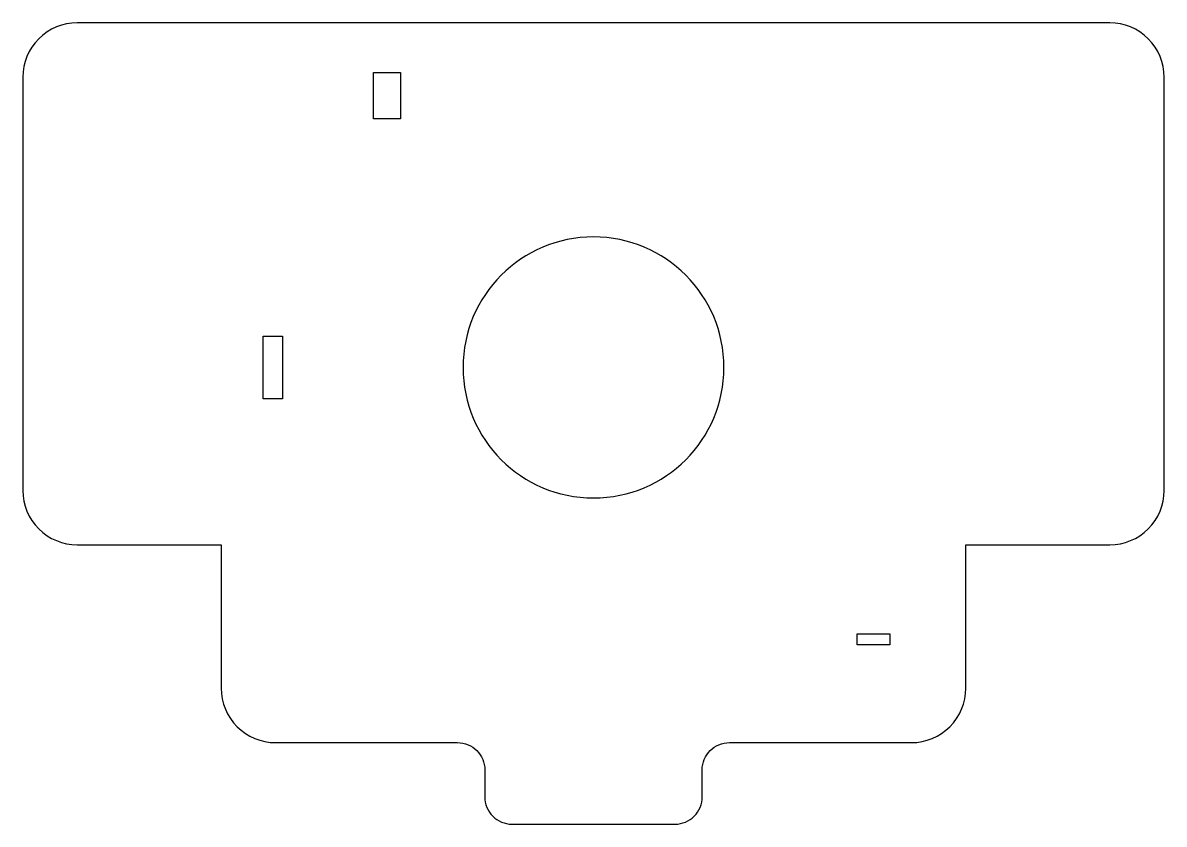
# Model space of a CAD drawing. Header units: millimetres. Extents: x 34.5 to 55.5, y -22.1 to -7.3.
import ezdxf

# ---------------------------------------------------------------- set-up
doc = ezdxf.new("R2010")
doc.units = ezdxf.units.MM
doc.layers.get('0').update_dxf_attribs({"linetype": 'CONTINUOUS'})

msp = doc.modelspace()

# ---------------------------------------------------------------- linework, layer by layer
msp.add_lwpolyline([(34.47, -15.932, 0.414214), (35.47, -16.932), (38.12, -16.932), (38.12, -19.57, 0.414214), (39.12, -20.57), (42.47, -20.57, -0.414214), (42.97, -21.07), (42.97, -21.57, 0.414214), (43.47, -22.07), (46.47, -22.07, 0.414214), (46.97, -21.57), (46.97, -21.07, -0.414214), (47.47, -20.57), (50.82, -20.57, 0.414214), (51.82, -19.57), (51.82, -16.932), (54.47, -16.932, 0.414214), (55.47, -15.932), (55.47, -8.332, 0.414214), (54.47, -7.332), (35.47, -7.332, 0.414214), (34.47, -8.332)], format="xyb", close=True)
for points in [[(40.92, -9.095), (40.92, -8.245), (41.42, -8.245), (41.42, -9.095)], [(39.245, -13.095), (39.245, -14.245), (38.895, -14.245), (38.895, -13.095)], [(50.42, -18.57), (50.42, -18.77), (49.82, -18.77), (49.82, -18.57)]]:
    msp.add_lwpolyline(points, close=True)
at = {"extrusion": (-2.09541e-29, -2.22045e-16, -1)}
msp.add_circle((-44.97, -13.67), 2.4, dxfattribs=at)

doc.saveas('drawing.dxf')
